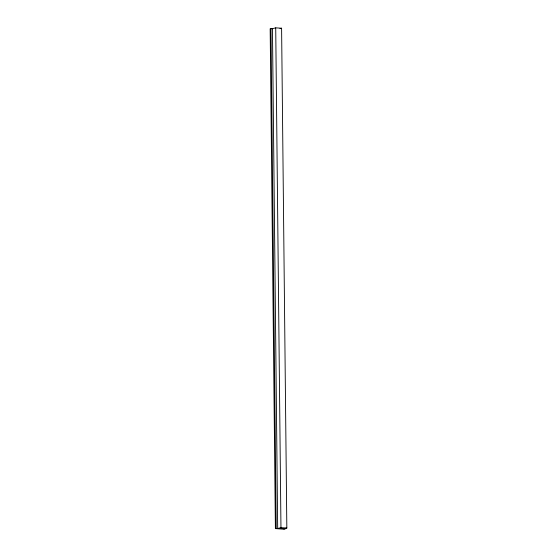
<?xml version="1.0" encoding="UTF-8"?>
<svg xmlns="http://www.w3.org/2000/svg" width="557" height="557" viewBox="0 0 557 557"><rect width="100%" height="100%" fill="white"/><g stroke="black" fill="none" stroke-linecap="round" stroke-linejoin="round"><path stroke-width="0.84" d="M272.589 28.679L270.166 28.783L275.402 528.586L285.031 528.948L275.402 528.586M275.722 27.85L272.45 28.672L277.685 528.475L280.958 527.653L286.834 528.029L281.598 28.226L275.722 27.85L280.958 527.653M279.962 28.637L281.598 28.226M283.562 528.851L286.834 528.029M270.987 28.574L276.216 528.377"/></g></svg>
